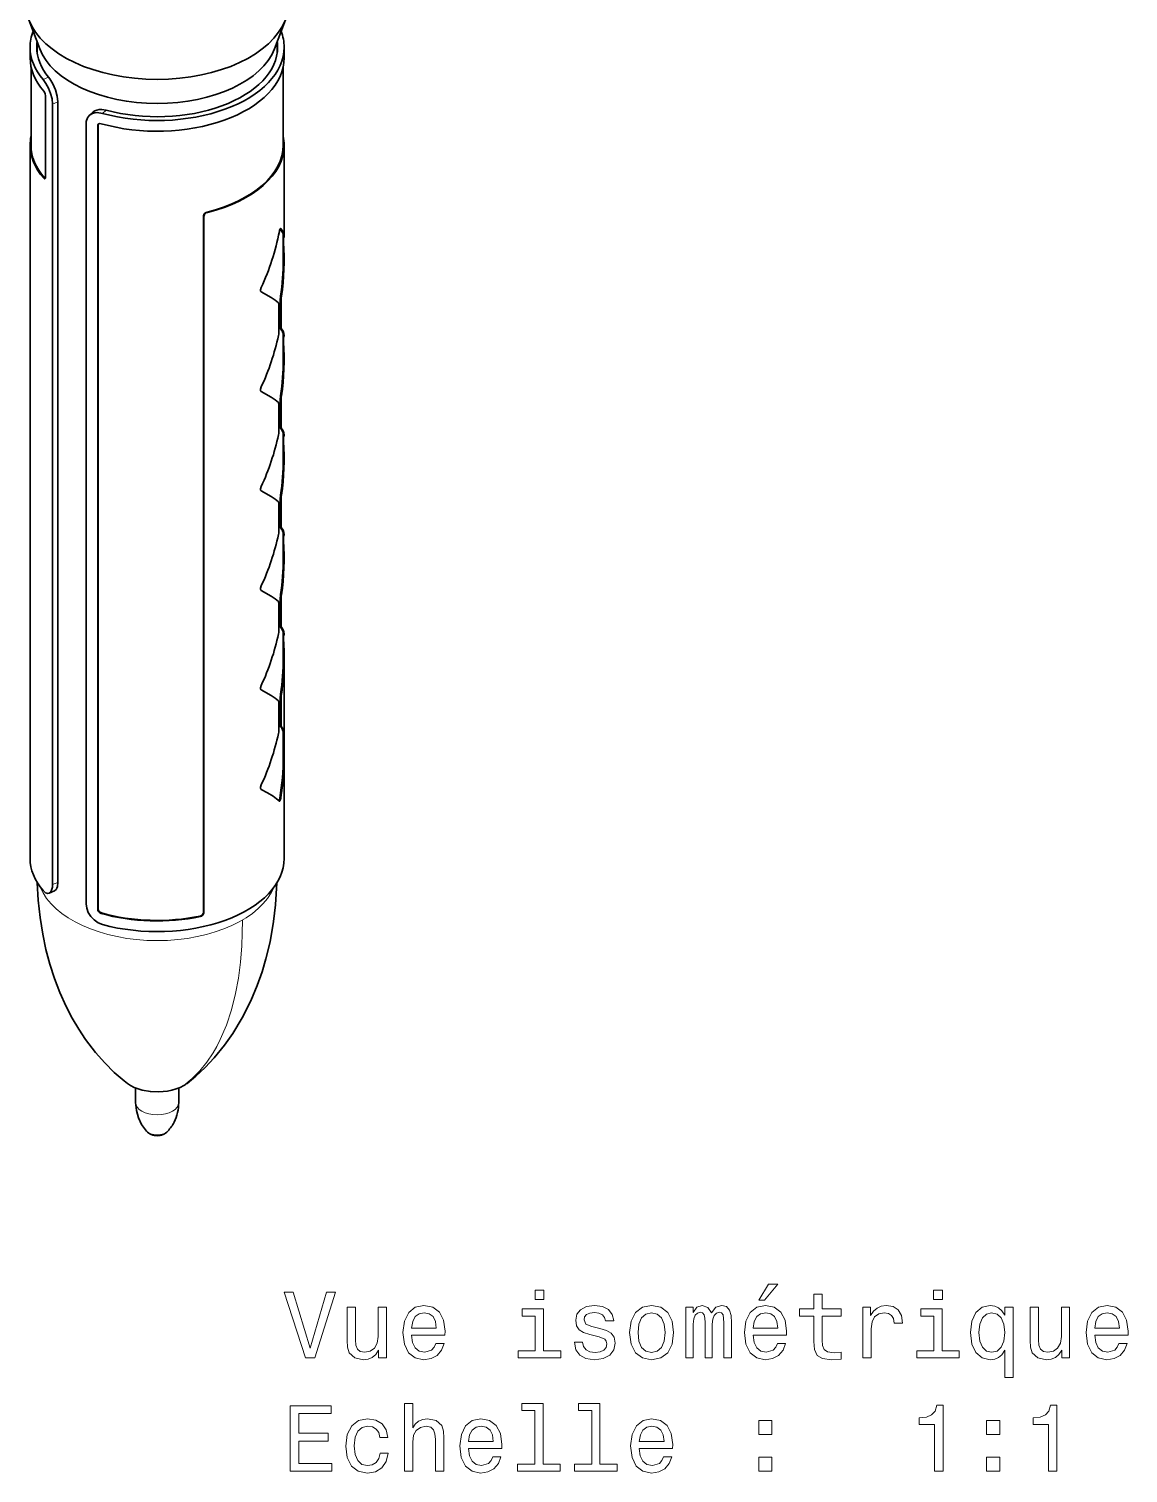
# Model space of a CAD drawing. Extents: x 370 to 946, y 143 to 764.
# Drawn here: x 700.9 to 759.5, y 533 to 610.1 of the extents above; entities that cross this region are included whole.
import ezdxf

# ---------------------------------------------------------------- set-up
doc = ezdxf.new("R2010")
doc.units = 0

msp = doc.modelspace()

# ---------------------------------------------------------------- linework, layer by layer
at = {"color": 7, "lineweight": 35, "ltscale": 0.041651}
msp.add_line((701.473, 609.028), (700.887, 610.588), dxfattribs=at)
at = {"color": 7, "lineweight": 35, "ltscale": 0.041653}
msp.add_line((713.982, 609.028), (714.568, 610.588), dxfattribs=at)
at = {"color": 7, "lineweight": 35, "ltscale": 0.014284}
msp.add_line((700.952, 609.118), (700.952, 608.547), dxfattribs=at)
at = {"color": 7, "lineweight": 35, "ltscale": 0.015613}
for p, q in [((701.327, 609.416), (701.327, 608.791)), ((714.127, 609.416), (714.127, 608.791))]:
    msp.add_line(p, q, dxfattribs=at)
at = {"color": 7, "lineweight": 35, "ltscale": 0.014288}
msp.add_line((714.502, 609.118), (714.502, 608.547), dxfattribs=at)
at = {"color": 7, "lineweight": 35, "ltscale": 0.104492}
msp.add_line((701.002, 603.893), (701.002, 608.072), dxfattribs=at)
at = {"color": 7, "lineweight": 35, "ltscale": 0.104488}
msp.add_line((714.452, 603.893), (714.452, 608.072), dxfattribs=at)
at = {"color": 7, "lineweight": 13, "ltscale": 0.007844}
msp.add_line((701.643, 607.397), (701.935, 607.513), dxfattribs=at)
at = {"color": 7, "lineweight": 35, "ltscale": 0.108185}
msp.add_line((701.774, 602.189), (701.774, 606.516), dxfattribs=at)
at = {"color": 7, "lineweight": 13, "ltscale": 0.007753}
msp.add_line((702.15, 606.081), (702.438, 606.196), dxfattribs=at)
at = {"color": 7, "lineweight": 35}
for p, q in [((702.15, 606.081), (702.15, 564.44)), ((702.438, 606.196), (702.438, 564.554)), ((703.941, 605.058), (703.941, 563.417)), ((704.557, 563.122), (704.557, 604.926)), ((704.581, 563.147), (704.581, 604.952)), ((700.952, 603.893), (700.952, 565.844)), ((710.201, 562.968), (710.201, 600.119)), ((710.22, 562.942), (710.22, 600.092))]:
    msp.add_line(p, q, dxfattribs=at)
at = {"color": 7, "lineweight": 35, "ltscale": 0.006442}
msp.add_line((704.122, 605.496), (704.318, 605.664), dxfattribs=at)
at = {"color": 7, "lineweight": 13, "ltscale": 0.006514}
msp.add_line((704.812, 605.587), (705.01, 605.757), dxfattribs=at)
at = {"color": 7, "lineweight": 13, "ltscale": 0.000866103}
for p, q in [((704.557, 604.926), (704.581, 604.952)), ((704.557, 563.122), (704.581, 563.147))]:
    msp.add_line(p, q, dxfattribs=at)
at = {"color": 7, "lineweight": 35, "ltscale": 0.120502}
msp.add_line((714.502, 603.893), (714.502, 599.073), dxfattribs=at)
at = {"color": 7, "lineweight": 13, "ltscale": 0.001153}
msp.add_line((701.681, 602.128), (701.725, 602.142), dxfattribs=at)
at = {"color": 7, "lineweight": 13, "ltscale": 0.000814316}
for p, q in [((710.405, 600.299), (710.386, 600.326)), ((710.014, 562.764), (710.033, 562.737)), ((710.201, 562.968), (710.22, 562.942))]:
    msp.add_line(p, q, dxfattribs=at)
at = {"color": 7, "lineweight": 13, "ltscale": 0.000813059}
msp.add_line((710.22, 600.092), (710.201, 600.119), dxfattribs=at)
at = {"color": 7, "lineweight": 13, "ltscale": 0.000301692}
msp.add_line((714.306, 599.443), (714.318, 599.442), dxfattribs=at)
at = {"color": 7, "lineweight": 35, "ltscale": 0.000159926}
msp.add_line((714.318, 599.442), (714.312, 599.445), dxfattribs=at)
at = {"color": 7, "lineweight": 35, "ltscale": 0.032523}
for p, q in [((714.452, 597.772), (714.452, 599.073)), ((714.452, 592.464), (714.452, 593.765)), ((714.452, 581.85), (714.452, 583.151)), ((714.452, 576.543), (714.452, 577.844))]:
    msp.add_line(p, q, dxfattribs=at)
at = {"color": 7, "lineweight": 13, "ltscale": 0.000389772}
for p, q in [((714.452, 598.935), (714.468, 598.936)), ((714.452, 593.627), (714.468, 593.628)), ((714.452, 583.013), (714.468, 583.014)), ((714.452, 572.398), (714.468, 572.399))]:
    msp.add_line(p, q, dxfattribs=at)
at = {"color": 7, "lineweight": 13, "ltscale": 0.000389461}
msp.add_line((714.452, 598.696), (714.468, 598.697), dxfattribs=at)
at = {"color": 7, "lineweight": 13, "ltscale": 0.001232}
for p, q in [((714.344, 595.681), (714.295, 595.687)), ((714.356, 595.83), (714.307, 595.835)), ((714.344, 590.374), (714.295, 590.38)), ((714.356, 590.522), (714.307, 590.528)), ((714.344, 585.066), (714.295, 585.073)), ((714.356, 585.215), (714.307, 585.221)), ((714.344, 579.759), (714.295, 579.766)), ((714.356, 579.908), (714.307, 579.914)), ((714.344, 574.452), (714.295, 574.458)), ((714.356, 574.601), (714.307, 574.607))]:
    msp.add_line(p, q, dxfattribs=at)
at = {"color": 7, "lineweight": 35, "ltscale": 0.037701}
for p, q in [((714.295, 595.687), (714.295, 594.179)), ((714.344, 595.681), (714.344, 594.173)), ((714.214, 595.394), (714.214, 593.886)), ((714.295, 590.38), (714.295, 588.872)), ((714.344, 590.374), (714.344, 588.866)), ((714.214, 590.087), (714.214, 588.579)), ((714.295, 583.565), (714.295, 585.073)), ((714.344, 583.559), (714.344, 585.067)), ((714.214, 584.78), (714.214, 583.272)), ((714.214, 577.965), (714.214, 579.473)), ((714.295, 578.258), (714.295, 579.766)), ((714.344, 578.251), (714.344, 579.759)), ((714.214, 572.657), (714.214, 574.165)), ((714.344, 572.944), (714.344, 574.452))]:
    msp.add_line(p, q, dxfattribs=at)
at = {"color": 7, "lineweight": 13, "ltscale": 0.001229}
for p, q in [((714.344, 594.173), (714.295, 594.179)), ((714.344, 588.866), (714.295, 588.872)), ((714.344, 583.559), (714.295, 583.565)), ((714.344, 578.252), (714.295, 578.258)), ((714.344, 572.945), (714.295, 572.95))]:
    msp.add_line(p, q, dxfattribs=at)
at = {"color": 7, "lineweight": 13, "ltscale": 0.001233}
for p, q in [((714.356, 594.091), (714.307, 594.097)), ((714.356, 588.784), (714.307, 588.79)), ((714.356, 583.477), (714.307, 583.482)), ((714.356, 578.169), (714.307, 578.175)), ((714.356, 572.862), (714.307, 572.868))]:
    msp.add_line(p, q, dxfattribs=at)
at = {"color": 7, "lineweight": 13, "ltscale": 0.000387937}
for p, q in [((714.452, 593.389), (714.468, 593.39)), ((714.452, 588.082), (714.468, 588.083)), ((714.452, 582.775), (714.468, 582.775)), ((714.452, 572.16), (714.468, 572.161))]:
    msp.add_line(p, q, dxfattribs=at)
at = {"color": 7, "lineweight": 35, "ltscale": 0.032521}
for p, q in [((714.452, 587.157), (714.452, 588.458)), ((714.452, 571.236), (714.452, 572.536))]:
    msp.add_line(p, q, dxfattribs=at)
at = {"color": 7, "lineweight": 13, "ltscale": 0.000389864}
for p, q in [((714.452, 588.32), (714.468, 588.321)), ((714.452, 577.706), (714.468, 577.707))]:
    msp.add_line(p, q, dxfattribs=at)
at = {"color": 7, "lineweight": 13, "ltscale": 0.000388006}
msp.add_line((714.452, 577.467), (714.468, 577.468), dxfattribs=at)
at = {"color": 7, "lineweight": 35, "ltscale": 0.13268}
msp.add_line((714.502, 576.543), (714.502, 571.236), dxfattribs=at)
at = {"color": 7, "lineweight": 35, "ltscale": 0.0377}
msp.add_line((714.295, 572.95), (714.295, 574.458), dxfattribs=at)
at = {"color": 7, "lineweight": 35, "ltscale": 0.13479}
msp.add_line((714.502, 571.236), (714.502, 565.844), dxfattribs=at)
at = {"color": 7, "lineweight": 35, "ltscale": 0.000174758}
msp.add_line((714.253, 568.892), (714.247, 568.896), dxfattribs=at)
at = {"color": 7, "lineweight": 13, "ltscale": 0.001227}
msp.add_line((714.27, 569.062), (714.318, 569.053), dxfattribs=at)
at = {"color": 7, "lineweight": 35, "ltscale": 0.007763}
msp.add_line((701.96, 563.989), (702.248, 564.104), dxfattribs=at)
at = {"color": 7, "lineweight": 13, "ltscale": 0.007754}
msp.add_line((702.15, 564.44), (702.438, 564.554), dxfattribs=at)
at = {"color": 7, "lineweight": 13, "ltscale": 0.000865071}
msp.add_line((704.736, 562.906), (704.759, 562.931), dxfattribs=at)
at = {"color": 7, "lineweight": 35, "ltscale": 0.019235}
msp.add_line((706.577, 552.821), (706.577, 553.59), dxfattribs=at)
at = {"color": 7, "lineweight": 35, "ltscale": 0.01926}
msp.add_line((708.877, 552.821), (708.877, 553.591), dxfattribs=at)
at = {"color": 7, "lineweight": 35}
for points in [[(701.643, 607.397), (701.791, 607.191), (701.929, 606.937), (702.042, 606.658), (702.121, 606.363), (702.15, 606.081)], [(702.438, 606.196), (702.402, 606.514), (702.305, 606.845), (702.165, 607.158), (702.003, 607.424), (701.935, 607.513)], [(701.681, 606.782), (701.724, 606.716), (701.756, 606.632), (701.774, 606.516)], [(704.812, 605.587), (704.536, 605.628), (704.406, 605.62), (704.286, 605.59), (704.122, 605.496)], [(704.318, 605.664), (704.406, 605.724), (704.507, 605.766), (704.633, 605.792), (704.768, 605.796), (705.01, 605.757)], [(704.122, 605.496), (704.007, 605.35), (703.949, 605.164), (703.941, 605.058)], [(704.587, 605.008), (704.622, 605.033), (704.667, 605.044), (704.736, 605.037)], [(701.739, 602.1), (701.725, 602.099), (701.714, 602.102), (701.681, 602.128)], [(701.774, 602.189), (701.766, 602.132), (701.756, 602.112), (701.739, 602.1)], [(710.201, 600.119), (710.237, 600.223), (710.29, 600.279), (710.386, 600.326)], [(710.22, 600.092), (710.255, 600.195), (710.347, 600.277), (710.405, 600.299)], [(714.312, 599.445), (714.306, 599.444), (714.302, 599.44), (714.293, 599.429), (714.259, 599.336), (714.247, 599.284)], [(714.468, 598.697), (714.461, 598.825), (714.464, 598.918), (714.466, 598.932), (714.468, 598.936)], [(713.279, 596.299), (713.244, 596.177), (713.247, 596.109), (713.257, 596.083), (713.279, 596.061)], [(713.279, 596.061), (713.811, 595.761), (714.023, 595.617), (714.197, 595.477)], [(714.214, 595.394), (714.208, 595.456), (714.2, 595.474), (714.197, 595.477)], [(714.468, 593.39), (714.461, 593.518), (714.464, 593.61), (714.466, 593.624), (714.468, 593.628)], [(713.279, 590.992), (713.244, 590.87), (713.247, 590.802), (713.257, 590.776), (713.279, 590.754)], [(713.279, 590.754), (713.811, 590.454), (714.023, 590.31), (714.197, 590.17)], [(714.214, 590.087), (714.208, 590.148), (714.2, 590.167), (714.197, 590.17)], [(714.468, 588.083), (714.461, 588.211), (714.464, 588.303), (714.466, 588.317), (714.468, 588.321)], [(713.279, 585.685), (713.244, 585.563), (713.247, 585.495), (713.257, 585.469), (713.279, 585.447)], [(713.279, 585.447), (713.811, 585.147), (714.023, 585.002), (714.197, 584.863)], [(714.197, 584.863), (714.205, 584.85), (714.214, 584.804), (714.214, 584.78)], [(714.468, 582.775), (714.461, 582.903), (714.464, 582.996), (714.466, 583.01), (714.468, 583.014)], [(713.279, 580.378), (713.244, 580.256), (713.247, 580.188), (713.257, 580.161), (713.279, 580.139)], [(713.279, 580.139), (713.811, 579.84), (714.023, 579.695), (714.197, 579.555)], [(714.214, 579.472), (714.208, 579.534), (714.2, 579.552), (714.197, 579.555)], [(714.468, 577.468), (714.461, 577.596), (714.464, 577.689), (714.466, 577.703), (714.468, 577.707)], [(713.279, 575.071), (713.244, 574.948), (713.247, 574.881), (713.257, 574.854), (713.279, 574.832)], [(713.279, 574.832), (713.811, 574.532), (714.023, 574.388), (714.197, 574.248)], [(714.214, 574.165), (714.208, 574.227), (714.2, 574.245), (714.197, 574.248)], [(714.468, 572.161), (714.461, 572.289), (714.464, 572.381), (714.466, 572.395), (714.468, 572.399)], [(713.279, 569.763), (713.244, 569.641), (713.247, 569.573), (713.257, 569.547), (713.279, 569.525)], [(713.279, 569.525), (713.621, 569.34), (713.91, 569.161), (714.095, 569.026), (714.247, 568.896)], [(714.318, 569.053), (714.291, 568.943), (714.272, 568.906), (714.263, 568.896), (714.259, 568.893), (714.253, 568.892)], [(701.336, 564.546), (701.387, 563.61), (701.483, 562.693), (701.625, 561.795), (701.798, 560.974), (702.006, 560.192), (702.252, 559.433), (702.542, 558.679), (702.872, 557.948), (703.196, 557.324), (703.543, 556.736), (703.913, 556.178), (704.433, 555.494), (704.928, 554.93), (705.44, 554.422), (705.964, 553.971), (706.138, 553.834)], [(701.643, 564.123), (701.771, 564.012), (701.837, 563.984), (701.902, 563.976), (701.96, 563.989)], [(701.96, 563.989), (702.053, 564.063), (702.117, 564.192), (702.142, 564.308), (702.15, 564.44)], [(702.438, 564.554), (702.413, 564.336), (702.382, 564.246), (702.339, 564.174), (702.248, 564.104)], [(714.118, 564.545), (714.045, 563.361), (713.939, 562.473), (713.748, 561.392), (713.531, 560.491), (713.322, 559.791), (713.062, 559.054), (712.724, 558.248), (712.266, 557.337), (711.761, 556.498), (711.325, 555.877), (710.773, 555.198), (710.293, 554.687), (709.797, 554.225), (709.321, 553.838)], [(704.812, 562.313), (704.577, 562.409), (704.365, 562.558), (704.187, 562.749), (704.055, 562.963), (703.971, 563.19), (703.941, 563.417)], [(704.736, 562.906), (704.666, 562.939), (704.609, 562.991), (704.571, 563.055), (704.557, 563.122)], [(704.759, 562.931), (704.69, 562.964), (704.633, 563.016), (704.595, 563.08), (704.581, 563.147)], [(710.014, 562.764), (710.086, 562.792), (710.147, 562.841), (710.187, 562.902), (710.201, 562.968)], [(710.033, 562.737), (710.105, 562.765), (710.166, 562.814), (710.205, 562.875), (710.22, 562.942)], [(706.138, 553.834), (706.305, 553.723), (706.494, 553.626), (706.707, 553.542), (706.935, 553.475), (707.371, 553.4), (707.825, 553.382), (708.273, 553.425), (708.517, 553.475), (708.75, 553.544), (708.959, 553.626), (709.149, 553.723)], [(706.577, 552.821), (706.617, 552.391), (706.724, 552.002), (706.892, 551.65), (707.104, 551.352), (707.154, 551.295)]]:
    msp.add_lwpolyline(points, dxfattribs=at)
at = {"color": 7, "lineweight": 13}
msp.add_lwpolyline([(712.277, 562.551), (712.268, 561.86), (712.239, 561.183), (712.169, 560.304), (712.061, 559.455), (711.913, 558.639), (711.697, 557.765), (711.425, 556.943), (711.096, 556.176), (710.909, 555.814), (710.708, 555.469), (710.37, 554.972), (709.998, 554.514), (709.591, 554.098), (709.149, 553.723)], dxfattribs=at)
for points in [[(716.76, 542.693), (715.883, 539.712), (714.98, 542.693), (714.501, 542.693), (715.631, 539.188), (716.135, 539.188), (717.24, 542.693)], [(728.355, 542.809), (727.886, 542.809), (727.886, 542.305), (728.355, 542.305)], [(739.823, 542.264), (740.121, 542.264), (740.822, 543.122), (740.327, 543.122)], [(742.758, 541.427), (742.758, 540.07), (742.789, 539.632), (742.93, 539.329), (743.212, 539.153), (743.691, 539.092), (744.216, 539.117), (744.216, 539.501), (743.832, 539.47), (743.484, 539.511), (743.298, 539.637), (743.217, 539.849), (743.202, 540.146), (743.202, 541.427), (744.216, 541.427), (744.216, 541.805), (743.202, 541.805), (743.202, 542.597), (742.758, 542.597), (742.758, 541.805), (741.992, 541.805), (741.992, 541.427)], [(749.607, 542.809), (749.138, 542.809), (749.138, 542.305), (749.607, 542.305)], [(719.963, 541.896), (719.519, 541.896), (719.519, 540.333), (719.469, 539.97), (719.322, 539.707), (719.095, 539.546), (718.798, 539.495), (718.561, 539.536), (718.41, 539.657), (718.324, 539.864), (718.304, 540.156), (718.304, 541.896), (717.86, 541.896), (717.86, 540.116), (717.875, 539.758), (717.971, 539.46), (718.263, 539.188), (718.732, 539.092), (718.984, 539.127), (719.201, 539.218), (719.388, 539.374), (719.539, 539.601), (719.539, 539.188), (719.963, 539.188)], [(721.299, 540.413), (723.075, 540.413), (723.08, 540.62), (722.999, 541.2), (722.777, 541.634), (722.424, 541.896), (721.955, 541.992), (721.496, 541.891), (721.143, 541.609), (720.916, 541.15), (720.835, 540.544), (720.911, 539.924), (721.138, 539.47), (721.486, 539.188), (721.94, 539.092), (722.333, 539.158), (722.656, 539.329), (722.893, 539.601), (723.029, 539.965), (722.59, 539.965), (722.5, 539.763), (722.368, 539.612), (721.995, 539.49), (721.708, 539.546), (721.491, 539.722), (721.35, 540.01), (721.299, 540.398)], [(728.34, 539.561), (728.34, 541.805), (727.2, 541.805), (727.2, 541.427), (727.896, 541.427), (727.896, 539.561), (726.988, 539.561), (726.988, 539.188), (729.258, 539.188), (729.258, 539.561)], [(731.345, 540.766), (730.917, 540.867), (730.599, 540.983), (730.493, 541.22), (730.523, 541.387), (730.629, 541.508), (730.801, 541.583), (731.048, 541.614), (731.285, 541.583), (731.471, 541.493), (731.593, 541.356), (731.643, 541.175), (732.077, 541.175), (732.077, 541.185), (732.001, 541.513), (731.794, 541.77), (731.471, 541.931), (731.048, 541.992), (730.619, 541.931), (730.307, 541.765), (730.11, 541.518), (730.049, 541.205), (730.095, 540.903), (730.236, 540.691), (730.468, 540.539), (730.806, 540.434), (731.3, 540.312), (731.603, 540.186), (731.683, 540.086), (731.714, 539.934), (731.668, 539.748), (731.547, 539.606), (731.35, 539.516), (731.088, 539.485), (730.811, 539.516), (730.609, 539.622), (730.473, 539.793), (730.417, 540.03), (729.989, 540.03), (730.059, 539.627), (730.266, 539.334), (730.594, 539.158), (731.048, 539.092), (731.522, 539.158), (731.87, 539.334), (732.082, 539.617), (732.157, 539.985), (732.102, 540.302), (731.946, 540.519), (731.688, 540.66)], [(732.924, 540.539), (733.005, 539.924), (733.237, 539.47), (733.605, 539.188), (734.099, 539.092), (734.588, 539.188), (734.956, 539.465), (735.188, 539.919), (735.274, 540.539), (735.188, 541.155), (734.956, 541.614), (734.588, 541.891), (734.099, 541.992), (733.605, 541.891), (733.237, 541.609), (733.005, 541.155)], [(735.915, 539.188), (736.323, 539.188), (736.323, 540.998), (736.348, 541.271), (736.424, 541.467), (736.54, 541.583), (736.691, 541.629), (736.812, 541.588), (736.893, 541.488), (736.933, 541.316), (736.948, 541.089), (736.948, 539.188), (737.332, 539.188), (737.332, 540.998), (737.357, 541.266), (737.433, 541.462), (737.554, 541.583), (737.705, 541.629), (737.826, 541.588), (737.907, 541.488), (737.957, 541.089), (737.957, 539.188), (738.366, 539.188), (738.366, 541.059), (738.34, 541.447), (738.26, 541.745), (738.098, 541.926), (737.836, 541.992), (737.528, 541.891), (737.291, 541.599), (737.105, 541.886), (736.792, 541.992), (736.505, 541.891), (736.308, 541.609), (736.308, 541.896), (735.915, 541.896)], [(739.515, 540.413), (741.291, 540.413), (741.296, 540.62), (741.215, 541.2), (740.993, 541.634), (740.64, 541.896), (740.171, 541.992), (739.712, 541.891), (739.359, 541.609), (739.132, 541.15), (739.051, 540.544), (739.127, 539.924), (739.354, 539.47), (739.702, 539.188), (740.156, 539.092), (740.549, 539.158), (740.872, 539.329), (741.109, 539.601), (741.245, 539.965), (740.807, 539.965), (740.716, 539.763), (740.585, 539.612), (740.211, 539.49), (739.924, 539.546), (739.707, 539.722), (739.566, 540.01), (739.515, 540.398)], [(745.366, 539.188), (745.809, 539.188), (745.809, 540.736), (745.855, 541.109), (745.991, 541.377), (746.213, 541.538), (746.51, 541.594), (746.732, 541.558), (746.899, 541.457), (747, 541.286), (747.035, 541.054), (747.484, 541.054), (747.423, 541.462), (747.257, 541.755), (746.979, 541.931), (746.601, 541.992), (746.344, 541.952), (746.122, 541.851), (745.925, 541.679), (745.769, 541.447), (745.769, 541.896), (745.366, 541.896)], [(749.592, 539.561), (749.592, 541.805), (748.452, 541.805), (748.452, 541.427), (749.148, 541.427), (749.148, 539.561), (748.24, 539.561), (748.24, 539.188), (750.51, 539.188), (750.51, 539.561)], [(752.935, 541.477), (752.779, 541.704), (752.603, 541.866), (752.396, 541.957), (752.159, 541.992), (751.73, 541.891), (751.397, 541.609), (751.18, 541.155), (751.105, 540.544), (751.18, 539.929), (751.397, 539.475), (751.73, 539.188), (752.159, 539.092), (752.396, 539.122), (752.598, 539.208), (752.774, 539.364), (752.935, 539.601), (752.935, 538.139), (753.379, 538.139), (753.379, 541.896), (752.935, 541.896)], [(756.395, 541.896), (755.951, 541.896), (755.951, 540.333), (755.901, 539.97), (755.755, 539.707), (755.528, 539.546), (755.23, 539.495), (754.993, 539.536), (754.842, 539.657), (754.756, 539.864), (754.736, 540.156), (754.736, 541.896), (754.292, 541.896), (754.292, 540.116), (754.307, 539.758), (754.403, 539.46), (754.696, 539.188), (755.165, 539.092), (755.417, 539.127), (755.634, 539.218), (755.82, 539.374), (755.971, 539.601), (755.971, 539.188), (756.395, 539.188)], [(757.732, 540.413), (759.507, 540.413), (759.512, 540.62), (759.431, 541.2), (759.209, 541.634), (758.856, 541.896), (758.387, 541.992), (757.928, 541.891), (757.575, 541.609), (757.348, 541.15), (757.268, 540.544), (757.343, 539.924), (757.57, 539.47), (757.918, 539.188), (758.372, 539.092), (758.765, 539.158), (759.088, 539.329), (759.325, 539.601), (759.461, 539.965), (759.023, 539.965), (758.932, 539.763), (758.801, 539.612), (758.428, 539.49), (758.14, 539.546), (757.923, 539.722), (757.782, 540.01), (757.732, 540.398)], [(721.299, 540.787), (721.355, 541.135), (721.491, 541.392), (721.698, 541.548), (721.97, 541.604), (722.237, 541.548), (722.444, 541.392), (722.57, 541.135), (722.616, 540.787)], [(733.378, 540.544), (733.423, 540.998), (733.564, 541.326), (733.791, 541.528), (734.099, 541.599), (734.402, 541.528), (734.629, 541.331), (734.77, 540.998), (734.82, 540.544), (734.77, 540.086), (734.629, 539.753), (734.402, 539.551), (734.099, 539.485), (733.791, 539.551), (733.564, 539.753), (733.423, 540.086)], [(739.515, 540.787), (739.571, 541.135), (739.707, 541.392), (739.914, 541.548), (740.186, 541.604), (740.453, 541.548), (740.66, 541.392), (740.786, 541.135), (740.832, 540.787)], [(751.559, 540.544), (751.604, 540.993), (751.745, 541.321), (751.957, 541.523), (752.234, 541.594), (752.527, 541.523), (752.749, 541.326), (752.88, 540.998), (752.93, 540.544), (752.88, 540.086), (752.749, 539.758), (752.527, 539.556), (752.234, 539.49), (751.957, 539.556), (751.745, 539.758), (751.604, 540.091)], [(757.732, 540.787), (757.787, 541.135), (757.923, 541.392), (758.13, 541.548), (758.402, 541.604), (758.67, 541.548), (758.876, 541.392), (759.002, 541.135), (759.048, 540.787)], [(714.824, 533.141), (717.043, 533.141), (717.043, 533.565), (715.288, 533.565), (715.288, 534.75), (716.851, 534.75), (716.851, 535.168), (715.288, 535.168), (715.288, 536.217), (717.003, 536.217), (717.003, 536.641), (714.824, 536.641)], [(720.911, 533.141), (721.355, 533.141), (721.355, 534.704), (721.4, 535.062), (721.546, 535.325), (721.773, 535.486), (722.076, 535.547), (722.318, 535.496), (722.469, 535.36), (722.545, 535.133), (722.57, 534.831), (722.57, 533.141), (723.014, 533.141), (723.014, 534.921), (722.994, 535.279), (722.903, 535.577), (722.606, 535.849), (722.142, 535.945), (721.889, 535.91), (721.672, 535.814), (721.491, 535.663), (721.355, 535.456), (721.355, 536.762), (720.911, 536.762)], [(727.866, 536.389), (727.866, 533.514), (726.953, 533.514), (726.953, 533.141), (729.217, 533.141), (729.217, 533.514), (728.309, 533.514), (728.309, 536.762), (727.17, 536.762), (727.17, 536.389)], [(730.902, 536.389), (730.902, 533.514), (729.989, 533.514), (729.989, 533.141), (732.253, 533.141), (732.253, 533.514), (731.345, 533.514), (731.345, 536.762), (730.206, 536.762), (730.206, 536.389)], [(749.188, 533.141), (749.647, 533.141), (749.647, 536.666), (749.304, 536.666), (749.214, 536.359), (749.032, 536.152), (748.755, 536.031), (748.371, 535.99), (748.371, 535.632), (749.188, 535.632)], [(755.26, 533.141), (755.719, 533.141), (755.719, 536.666), (755.376, 536.666), (755.286, 536.359), (755.104, 536.152), (754.827, 536.031), (754.443, 535.99), (754.443, 535.632), (755.26, 535.632)], [(719.6, 534.952), (720.039, 534.952), (719.948, 535.355), (719.731, 535.673), (719.393, 535.869), (718.954, 535.945), (718.47, 535.844), (718.102, 535.562), (717.87, 535.103), (717.789, 534.488), (717.865, 533.877), (718.092, 533.423), (718.45, 533.141), (718.939, 533.045), (719.373, 533.121), (719.711, 533.333), (719.943, 533.666), (720.044, 534.109), (719.62, 534.109), (719.544, 533.827), (719.403, 533.615), (719.201, 533.484), (718.954, 533.444), (718.647, 533.509), (718.425, 533.711), (718.289, 534.039), (718.243, 534.503), (718.289, 534.957), (718.43, 535.284), (718.657, 535.486), (718.954, 535.557), (719.216, 535.511), (719.413, 535.395), (719.544, 535.204)], [(724.335, 534.367), (726.111, 534.367), (726.116, 534.573), (726.035, 535.153), (725.813, 535.587), (725.46, 535.849), (724.991, 535.945), (724.532, 535.844), (724.179, 535.562), (723.952, 535.103), (723.871, 534.498), (723.947, 533.877), (724.174, 533.423), (724.522, 533.141), (724.976, 533.045), (725.369, 533.111), (725.692, 533.282), (725.929, 533.555), (726.065, 533.918), (725.626, 533.918), (725.536, 533.716), (725.404, 533.565), (725.031, 533.444), (724.744, 533.499), (724.527, 533.676), (724.386, 533.963), (724.335, 534.351)], [(724.335, 534.74), (724.391, 535.088), (724.527, 535.345), (724.734, 535.501), (725.006, 535.557), (725.273, 535.501), (725.48, 535.345), (725.606, 535.088), (725.652, 534.74)], [(733.443, 534.367), (735.219, 534.367), (735.224, 534.573), (735.143, 535.153), (734.921, 535.587), (734.568, 535.849), (734.099, 535.945), (733.64, 535.844), (733.287, 535.562), (733.06, 535.103), (732.979, 534.498), (733.055, 533.877), (733.282, 533.423), (733.63, 533.141), (734.084, 533.045), (734.477, 533.111), (734.8, 533.282), (735.037, 533.555), (735.173, 533.918), (734.734, 533.918), (734.644, 533.716), (734.513, 533.565), (734.139, 533.444), (733.852, 533.499), (733.635, 533.676), (733.494, 533.963), (733.443, 534.351)], [(733.443, 534.74), (733.499, 535.088), (733.635, 535.345), (733.842, 535.501), (734.114, 535.557), (734.381, 535.501), (734.588, 535.345), (734.714, 535.088), (734.76, 534.74)], [(739.823, 535.098), (740.519, 535.098), (740.519, 535.849), (739.823, 535.849)], [(751.967, 535.098), (752.663, 535.098), (752.663, 535.849), (751.967, 535.849)], [(739.823, 533.141), (740.519, 533.141), (740.519, 533.893), (739.823, 533.893)], [(751.967, 533.141), (752.663, 533.141), (752.663, 533.893), (751.967, 533.893)]]:
    msp.add_lwpolyline(points, close=True, dxfattribs=at)
at = {"color": 7, "lineweight": 35}
for centre, radius, start, end in [((704.675, 604.93), 0.118, 138.69452, 181.7998), ((704.703, 604.954), 0.123, 147.96437, 181.20137), ((701.801, 602.202), 0.0967, 218.76725, 244.04809), ((701.235, 601.851), 13.262, 335.24957, 348.83973), ((701.621, 597.765), 12.881, 351.35945, 4.15373), ((714.214, 599.072), 0.288, 331.62938, 0.06669), ((701.314, 597.784), 13.139, 351.47034, 359.94536), ((715.347, 595.673), 1.052, 171.12667, 179.22863), ((715.397, 595.667), 1.053, 171.09142, 179.22534), ((714.475, 594.16), 0.18, 173.88229, 200.60204), ((714.522, 594.154), 0.179, 173.78041, 200.78), ((701.266, 596.533), 13.23, 335.2379, 347.80683), ((713.48, 593.898), 0.734, 347.46812, 359.12779), ((701.621, 592.458), 12.881, 351.35945, 4.15373), ((701.314, 592.477), 13.139, 351.47034, 359.94536), ((715.347, 590.366), 1.052, 171.12667, 179.22863), ((715.397, 590.359), 1.053, 171.09142, 179.22534), ((714.475, 588.853), 0.18, 173.88234, 200.60202), ((714.522, 588.847), 0.179, 173.78045, 200.77997), ((701.266, 591.226), 13.23, 335.2379, 347.80682), ((713.48, 588.591), 0.734, 347.46812, 359.12779), ((701.621, 587.15), 12.881, 351.35945, 4.15373), ((701.314, 587.17), 13.139, 351.47034, 359.94536), ((715.347, 585.059), 1.052, 171.12667, 179.22863), ((715.397, 585.052), 1.053, 171.09142, 179.22534), ((714.475, 583.546), 0.18, 173.88234, 200.60202), ((714.522, 583.539), 0.179, 173.78045, 200.77998), ((701.266, 585.918), 13.23, 335.2379, 347.80682), ((713.48, 583.283), 0.734, 347.46811, 359.12779), ((701.621, 581.843), 12.881, 351.35944, 4.15373), ((701.314, 581.862), 13.139, 351.47034, 359.94536), ((715.347, 579.751), 1.052, 171.12666, 179.22863), ((715.397, 579.745), 1.053, 171.09142, 179.22534), ((713.48, 577.976), 0.734, 347.46811, 359.12779), ((714.475, 578.238), 0.18, 173.88229, 200.60206), ((714.522, 578.232), 0.179, 173.78041, 200.78001), ((701.266, 580.611), 13.23, 335.2379, 347.80682), ((702.177, 576.547), 12.325, 359.97921, 4.28817), ((701.314, 576.555), 13.139, 351.47033, 359.94536), ((701.38, 576.555), 13.123, 351.43394, 359.94517), ((715.347, 574.444), 1.052, 171.12666, 179.22863), ((715.397, 574.438), 1.053, 171.09142, 179.22534), ((701.266, 575.304), 13.23, 335.2379, 347.80682), ((713.48, 572.669), 0.734, 347.46811, 359.12779), ((714.475, 572.931), 0.18, 173.88229, 200.60206), ((714.522, 572.925), 0.179, 173.78041, 200.78001), ((701.568, 571.229), 12.934, 350.31498, 4.13365), ((701.271, 571.251), 13.181, 350.4439, 359.93455), ((713.822, 569.113), 0.449, 333.94428, 353.56419), ((708.302, 555.183), 1.688, 300.13632, 307.15263), ((706.548, 552.816), 2.329, 333.26874, 0.12331), ((706.756, 552.712), 2.096, 317.46476, 333.2445), ((707.727, 551.826), 0.781, 222.77729, 317.22323)]:
    msp.add_arc(centre, radius, start, end, dxfattribs=at)
for centre, major_axis, ratio, start_param, end_param in [((707.727, 611.445), (-7, 0), 0.57735, 0.213825, 2.927746), ((707.727, 609.118), (-6.775, 0), 0.57735, 6.06227, 6.283189), ((707.727, 609.118), (-6.775, 0), 0.57735, 3.141593, 3.362509), ((707.727, 609.118), (-6.775, 0), 0.57735, 0.000003, 0.455605), ((707.727, 609.118), (-6.425, 0), 0.57735, 6.20063, 6.283138), ((707.727, 609.118), (-6.425, 0), 0.57735, 6.283138, 6.730655), ((707.727, 609.812), (-6.4, 0), 0.57735, 0.213825, 2.927746), ((707.727, 609.118), (-6.775, 0), 0.57735, 1.125984, 3.141593), ((707.727, 609.118), (-6.425, 0), 0.57735, 1.134119, 3.141593), ((707.727, 609.118), (-6.425, 0), 0.57735, 3.141593, 3.224018), ((707.727, 608.547), (6.775, 0), 0.57735, 3.141542, 3.609696), ((707.727, 608.547), (6.775, 0), 0.57735, 4.25502, 6.283185), ((707.727, 603.893), (-6.775, 0), 0.57735, 6.161618, 6.283186), ((707.727, 603.893), (-6.775, 0), 0.57735, 3.141592, 3.263159), ((707.727, 603.893), (-6.775, 0), 0.57735, 0.000001, 0.468104), ((707.727, 603.893), (-6.725, 0), 0.57735, 0.000001, 0.467884), ((707.727, 603.893), (-6.725, 0), 0.57735, 1.977283, 3.141593), ((707.727, 603.893), (-6.775, 0), 0.57735, 1.977063, 3.141592), ((708.283, 600.359), (6.162, -1.352), 0.216592, 0.047491, 0.276987), ((708.227, 600.37), (6.269, -1.359), 0.209925, 0.045495, 0.288507), ((708.322, 595.045), (6.123, -1.344), 0.217263, 0.047679, 0.26572), ((708.099, 595.087), (6.396, -1.383), 0.207878, 6.224186, 6.542214), ((708.322, 589.738), (6.123, -1.344), 0.217263, 0.047679, 0.26572), ((708.099, 589.78), (6.396, -1.383), 0.207878, 6.224186, 6.542214), ((708.322, 584.43), (6.123, -1.344), 0.217263, 0.047679, 0.26572), ((708.099, 584.473), (6.396, -1.383), 0.207878, 6.224186, 6.542214), ((708.322, 579.123), (6.123, -1.344), 0.217263, 0.047679, 0.26572), ((708.099, 579.165), (6.396, -1.383), 0.207878, 6.224186, 6.542214), ((708.322, 573.816), (6.123, -1.344), 0.217263, 0.047679, 0.265721), ((708.099, 573.858), (6.396, -1.383), 0.207878, 6.224186, 6.542214), ((707.727, 565.844), (-6.775, 0), 0.57735, 0.000042, 0.455605), ((707.727, 565.844), (-6.775, 0), 0.57735, 1.125984, 3.141596), ((707.727, 566.415), (-6.775, 0), 0.57735, 1.113427, 1.918014), ((707.727, 566.415), (-6.725, 0), 0.57735, 1.113646, 1.917795)]:
    msp.add_ellipse(centre, major_axis=major_axis, ratio=ratio, start_param=start_param, end_param=end_param, dxfattribs=at)
at = {"color": 7, "lineweight": 13}
for centre, major_axis, start_param, end_param in [((707.727, 565.15), (6.4, 0), 3.370783, 6.054443), ((707.727, 552.821), (1.15, 0), 3.141622, 6.283214), ((707.727, 551.472), (0.65, 0), 3.632239, 5.792555)]:
    msp.add_ellipse(centre, major_axis=major_axis, ratio=0.57735, start_param=start_param, end_param=end_param, dxfattribs=at)

doc.saveas('drawing.dxf')
